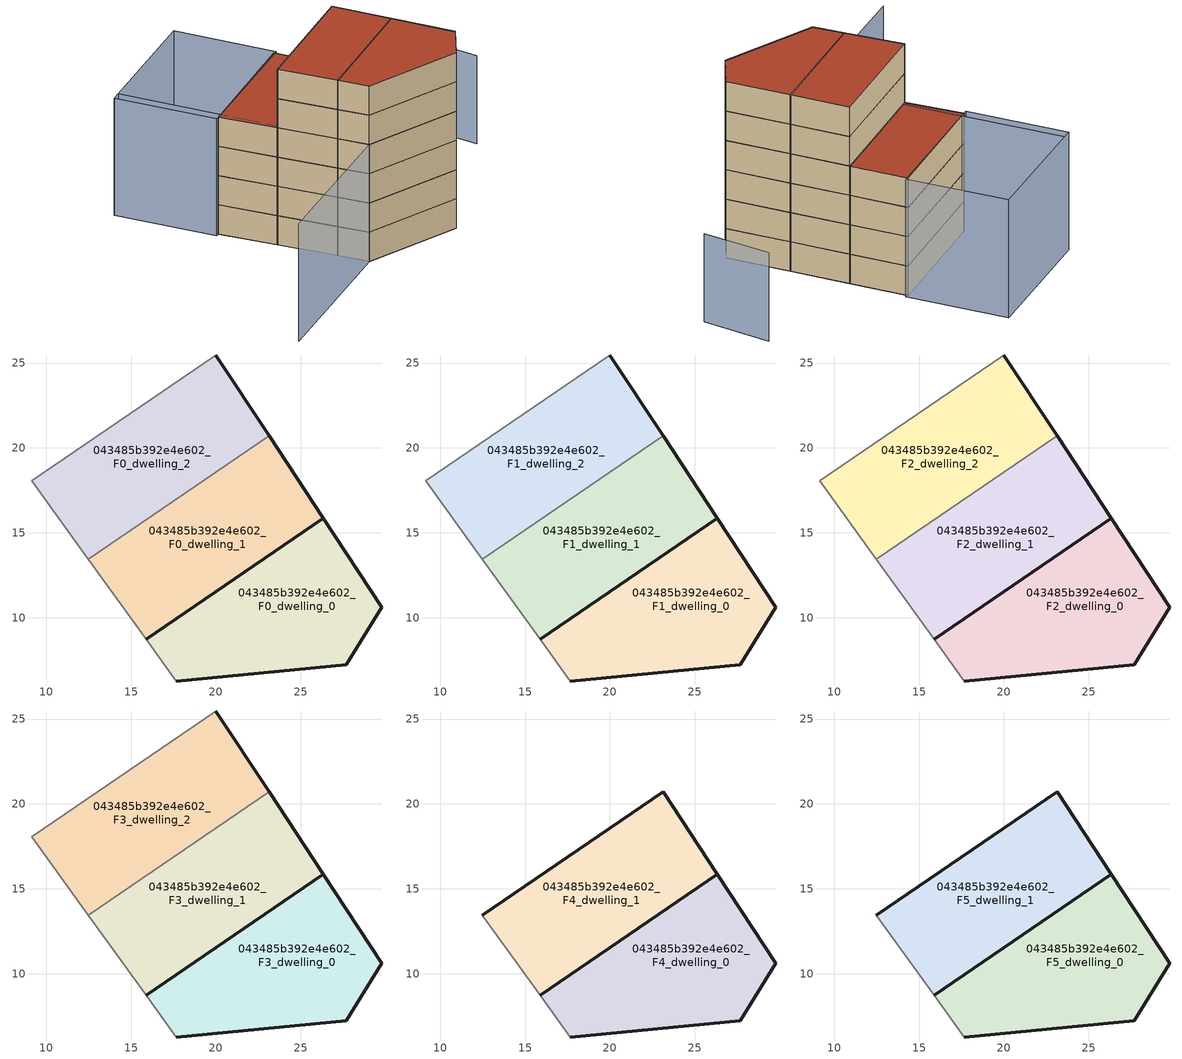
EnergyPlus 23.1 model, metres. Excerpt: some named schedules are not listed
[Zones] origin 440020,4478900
043485b392e4e602_F0_dwelling_0
 floor ground (EU_floor_Construction): 27.67,7.24 29.77,10.62 26.33,15.86 15.9,8.73 17.67,6.28 z0
 wall outside (EU_wall_Construction): 26.33,15.86 29.77,10.62 27.67,7.24 17.67,6.28 / 15.9,8.73 26.32,15.86 z0:3
 wall adiabatic (EU_wall_Construction): 17.67,6.28 15.9,8.73 z0:3
043485b392e4e602_F0_dwelling_1
 floor ground (EU_floor_Construction): 26.33,15.86 23.13,20.72 12.48,13.44 15.9,8.73 z0
 wall outside (EU_wall_Construction): 23.13,20.72 26.33,15.86 / 26.32,15.86 15.9,8.73 z0:3
 wall adiabatic (EU_wall_Construction): 15.9,8.73 12.48,13.44 z0:3
 wall to 043485b392e4e602_F0_dwelling_2 (EU_wall_Construction): 12.48,13.44 23.13,20.72 z0:3
043485b392e4e602_F0_dwelling_2
 floor ground (EU_floor_Construction): 23.13,20.72 19.99,25.48 9.14,18.06 12.48,13.44 z0
 wall outside (EU_wall_Construction): 19.99,25.48 23.13,20.72 z0:3
 wall adiabatic (EU_wall_Construction): 12.48,13.44 9.14,18.06 19.99,25.48 z0:3
043485b392e4e602_F1_dwelling_0
 floor to 043485b392e4e602_F0_dwelling_0 (EU_floor_Construction): 27.67,7.24 29.77,10.62 26.32,15.86 15.9,8.73 17.67,6.28 z3
 wall outside (EU_wall_Construction): 26.33,15.86 29.77,10.62 27.67,7.24 17.67,6.28 / 15.9,8.73 26.32,15.86 z3:6
 wall adiabatic (EU_wall_Construction): 17.67,6.28 15.9,8.73 z3:6
043485b392e4e602_F1_dwelling_1
 floor to 043485b392e4e602_F0_dwelling_1 (EU_floor_Construction): 26.32,15.86 23.13,20.72 12.48,13.44 15.9,8.73 z3
 wall outside (EU_wall_Construction): 23.13,20.72 26.33,15.86 / 26.32,15.86 15.9,8.73 z3:6
 wall adiabatic (EU_wall_Construction): 15.9,8.73 12.48,13.44 z3:6
 wall to 043485b392e4e602_F1_dwelling_2 (EU_wall_Construction): 12.48,13.44 23.13,20.72 z3:6
043485b392e4e602_F1_dwelling_2
 floor to 043485b392e4e602_F0_dwelling_2 (EU_floor_Construction): 23.13,20.72 19.99,25.48 9.14,18.06 12.48,13.44 z3
 wall outside (EU_wall_Construction): 19.99,25.48 23.13,20.72 z3:6
 wall adiabatic (EU_wall_Construction): 12.48,13.44 9.14,18.06 19.99,25.48 z3:6
043485b392e4e602_F2_dwelling_0
 floor to 043485b392e4e602_F1_dwelling_0 (EU_floor_Construction): 27.67,7.24 29.77,10.62 26.32,15.86 15.9,8.73 17.67,6.28 z6
 wall outside (EU_wall_Construction): 26.33,15.86 29.77,10.62 27.67,7.24 17.67,6.28 / 15.9,8.73 26.32,15.86 z6:9
 wall adiabatic (EU_wall_Construction): 17.67,6.28 15.9,8.73 z6:9
043485b392e4e602_F2_dwelling_1
 floor to 043485b392e4e602_F1_dwelling_1 (EU_floor_Construction): 26.32,15.86 23.13,20.72 12.48,13.44 15.9,8.73 z6
 wall outside (EU_wall_Construction): 23.13,20.72 26.33,15.86 / 26.32,15.86 15.9,8.73 z6:9
 wall adiabatic (EU_wall_Construction): 15.9,8.73 12.48,13.44 z6:9
 wall to 043485b392e4e602_F2_dwelling_2 (EU_wall_Construction): 12.48,13.44 23.13,20.72 z6:9
043485b392e4e602_F2_dwelling_2
 floor to 043485b392e4e602_F1_dwelling_2 (EU_floor_Construction): 23.13,20.72 19.99,25.48 9.14,18.06 12.48,13.44 z6
 wall outside (EU_wall_Construction): 19.99,25.48 23.13,20.72 z6:9
 wall adiabatic (EU_wall_Construction): 12.48,13.44 9.14,18.06 19.99,25.48 z6:9
043485b392e4e602_F3_dwelling_0
 floor to 043485b392e4e602_F2_dwelling_0 (EU_floor_Construction): 27.67,7.24 29.77,10.62 26.32,15.86 15.9,8.73 17.67,6.28 z9
 wall outside (EU_wall_Construction): 26.33,15.86 29.77,10.62 27.67,7.24 17.67,6.28 / 15.9,8.73 26.32,15.86 z9:12
 wall adiabatic (EU_wall_Construction): 17.67,6.28 15.9,8.73 z9:12
043485b392e4e602_F3_dwelling_1
 floor to 043485b392e4e602_F2_dwelling_1 (EU_floor_Construction): 26.32,15.86 23.13,20.72 12.48,13.44 15.9,8.73 z9
 wall outside (EU_wall_Construction): 23.13,20.72 26.33,15.86 / 26.32,15.86 15.9,8.73 z9:12
 wall adiabatic (EU_wall_Construction): 15.9,8.73 12.48,13.44 z9:12
 wall to 043485b392e4e602_F3_dwelling_2 (EU_wall_Construction): 12.48,13.44 23.13,20.72 z9:12
043485b392e4e602_F3_dwelling_2
 floor to 043485b392e4e602_F2_dwelling_2 (EU_floor_Construction): 23.13,20.72 19.99,25.48 9.14,18.06 12.48,13.44 z9
 wall outside (EU_wall_Construction): 19.99,25.48 23.13,20.72 z9:12
 wall adiabatic (EU_wall_Construction): 12.48,13.44 9.14,18.06 19.99,25.48 z9:12
 roof outside (EU_roof_Construction): 19.99,25.48 23.13,20.72 12.48,13.44 9.14,18.06 z12
043485b392e4e602_F4_dwelling_0
 floor to 043485b392e4e602_F3_dwelling_0 (EU_floor_Construction): 27.67,7.24 29.77,10.62 26.32,15.86 15.9,8.73 17.67,6.28 z12
 wall outside (EU_wall_Construction): 26.33,15.86 29.77,10.62 27.67,7.24 17.67,6.28 / 15.9,8.73 26.32,15.86 z12:15
 wall adiabatic (EU_wall_Construction): 17.67,6.28 15.9,8.73 z12:15
043485b392e4e602_F4_dwelling_1
 floor to 043485b392e4e602_F3_dwelling_1 (EU_floor_Construction): 26.32,15.86 23.13,20.72 12.48,13.44 15.9,8.73 z12
 wall outside (EU_wall_Construction): 12.48,13.44 23.13,20.72 26.33,15.86 / 26.32,15.86 15.9,8.73 z12:15
 wall adiabatic (EU_wall_Construction): 15.9,8.73 12.48,13.44 z12:15
043485b392e4e602_F5_dwelling_0
 floor to 043485b392e4e602_F4_dwelling_0 (EU_floor_Construction): 27.67,7.24 29.77,10.62 26.32,15.86 15.9,8.73 17.67,6.28 z15
 wall outside (EU_wall_Construction): 26.33,15.86 29.77,10.62 27.67,7.24 17.67,6.28 / 15.9,8.73 26.32,15.86 z15:18
 wall adiabatic (EU_wall_Construction): 17.67,6.28 15.9,8.73 z15:18
 roof outside (EU_roof_Construction): 26.33,15.86 29.77,10.62 27.67,7.24 17.67,6.28 15.9,8.73 z18
043485b392e4e602_F5_dwelling_1
 floor to 043485b392e4e602_F4_dwelling_1 (EU_floor_Construction): 26.32,15.86 23.13,20.72 12.48,13.44 15.9,8.73 z15
 wall outside (EU_wall_Construction): 12.48,13.44 23.13,20.72 26.33,15.86 / 26.32,15.86 15.9,8.73 z15:18
 wall adiabatic (EU_wall_Construction): 15.9,8.73 12.48,13.44 z15:18
 roof outside (EU_roof_Construction): 23.13,20.72 26.33,15.86 15.9,8.73 12.48,13.44 z18
shading: 4.03,26.71 17.67,6.28 / 17.67,6.28 4.17,-2.74 / 3.27,26.2 14.73,33.83 / 14.73,33.83 20.29,25.49 / 20.29,25.49 8.83,17.85 / 8.83,17.85 3.27,26.2 z0:12; 37.98,19.54 35.1,25.72 z0:9
[Building]
EU S2 Campaign: North Axis=0; Terrain=City; Solar Distribution=FullExterior
[Site:Location]
Madrid: Latitude=40.5; Longitude=-3.5; Time Zone=1; Elevation=609
[SizingPeriod:WeatherFileDays]
AnnualSizingPeriod: Begin Month=1; Begin Day of Month=1; End Month=12; End Day of Month=31; Day of Week for Start Day=Monday; Use Weather File Daylight Saving Period=No; Use Weather File Rain and Snow Indicators=No
[MATERIAL]
EU_InternalMass_Material: Roughness=MediumRough; Thickness=0.1; Conductivity=1; Density=1800; Specific Heat=900; Thermal Absorptance=0.9; Solar Absorptance=0.7; Visible Absorptance=0.7
[MATERIAL:NOMASS] Roughness=MediumRough; Thermal Absorptance=0.9; Solar Absorptance=0.7; Visible Absorptance=0.7
Name | Thermal Resistance
EU_wall_NoMass | 0.609216
EU_roof_NoMass | 0.513268
EU_floor_NoMass | 0.568163
[CONSTRUCTION]
EU_wall_Construction: EU_wall_NoMass
EU_roof_Construction: EU_roof_NoMass
EU_floor_Construction: EU_floor_NoMass
EU_InternalMass_Construction: EU_InternalMass_Material
[ZONE] Type=1; Multiplier=1; Ceiling Height=autocalculate; Floor Area=autocalculate; Part of Total Floor Area=Yes
Name | Volume
043485b392e4e602_F0_dwelling_0; 043485b392e4e602_F1_dwelling_0; 043485b392e4e602_F2_dwelling_0; 043485b392e4e602_F3_dwelling_0; 043485b392e4e602_F4_dwelling_0; 043485b392e4e602_F5_dwelling_0 | 222.518
043485b392e4e602_F0_dwelling_1 | 222.532
043485b392e4e602_F1_dwelling_1; 043485b392e4e602_F2_dwelling_1; 043485b392e4e602_F3_dwelling_1; 043485b392e4e602_F4_dwelling_1; 043485b392e4e602_F5_dwelling_1 | 222.533
043485b392e4e602_F0_dwelling_2; 043485b392e4e602_F1_dwelling_2; 043485b392e4e602_F2_dwelling_2; 043485b392e4e602_F3_dwelling_2 | 222.53
[INTERNALMASS] Construction=EU_InternalMass_Construction
Name | Zone or ZoneList | Surface Area
043485b392e4e602_F0_dwelling_0_EU_InternalMass | 043485b392e4e602_F0_dwelling_0 | 74.1725
043485b392e4e602_F0_dwelling_1_EU_InternalMass | 043485b392e4e602_F0_dwelling_1 | 74.1777
043485b392e4e602_F0_dwelling_2_EU_InternalMass | 043485b392e4e602_F0_dwelling_2 | 74.1767
043485b392e4e602_F1_dwelling_0_EU_InternalMass | 043485b392e4e602_F1_dwelling_0 | 74.1725
043485b392e4e602_F1_dwelling_1_EU_InternalMass | 043485b392e4e602_F1_dwelling_1 | 74.1777
043485b392e4e602_F1_dwelling_2_EU_InternalMass | 043485b392e4e602_F1_dwelling_2 | 74.1767
043485b392e4e602_F2_dwelling_0_EU_InternalMass | 043485b392e4e602_F2_dwelling_0 | 74.1725
043485b392e4e602_F2_dwelling_1_EU_InternalMass | 043485b392e4e602_F2_dwelling_1 | 74.1777
043485b392e4e602_F2_dwelling_2_EU_InternalMass | 043485b392e4e602_F2_dwelling_2 | 74.1767
043485b392e4e602_F3_dwelling_0_EU_InternalMass | 043485b392e4e602_F3_dwelling_0 | 74.1725
043485b392e4e602_F3_dwelling_1_EU_InternalMass | 043485b392e4e602_F3_dwelling_1 | 74.1777
043485b392e4e602_F3_dwelling_2_EU_InternalMass | 043485b392e4e602_F3_dwelling_2 | 74.1767
043485b392e4e602_F4_dwelling_0_EU_InternalMass | 043485b392e4e602_F4_dwelling_0 | 111.266
043485b392e4e602_F4_dwelling_1_EU_InternalMass | 043485b392e4e602_F4_dwelling_1 | 111.262
043485b392e4e602_F5_dwelling_0_EU_InternalMass | 043485b392e4e602_F5_dwelling_0 | 111.266
043485b392e4e602_F5_dwelling_1_EU_InternalMass | 043485b392e4e602_F5_dwelling_1 | 111.262
[OTHEREQUIPMENT] Fuel Type=Electricity; Design Level Calculation Method=Watts/Area; Power per Zone Floor Area=1; Fraction Latent=0; Fraction Radiant=0; Fraction Lost=0; Carbon Dioxide Generation Rate=0; EndUse Subcategory=EU_Step8_InternalGains
Name | Zone or ZoneList or Space or SpaceList | Schedule
EU_Step8_InternalGain_043485b392e4e602_F0_dwelling_0_f000 | 043485b392e4e602_F0_dwelling_0 | EU_Step8_GainSchedule_043485b392e4e602_F0_dwelling_0_f000
EU_Step8_InternalGain_043485b392e4e602_F0_dwelling_1_f000 | 043485b392e4e602_F0_dwelling_1 | EU_Step8_GainSchedule_043485b392e4e602_F0_dwelling_1_f000
EU_Step8_InternalGain_043485b392e4e602_F0_dwelling_2_f000 | 043485b392e4e602_F0_dwelling_2 | EU_Step8_GainSchedule_043485b392e4e602_F0_dwelling_2_f000
EU_Step8_InternalGain_043485b392e4e602_F1_dwelling_0_f000 | 043485b392e4e602_F1_dwelling_0 | EU_Step8_GainSchedule_043485b392e4e602_F1_dwelling_0_f000
EU_Step8_InternalGain_043485b392e4e602_F1_dwelling_1_f000 | 043485b392e4e602_F1_dwelling_1 | EU_Step8_GainSchedule_043485b392e4e602_F1_dwelling_1_f000
EU_Step8_InternalGain_043485b392e4e602_F1_dwelling_2_f000 | 043485b392e4e602_F1_dwelling_2 | EU_Step8_GainSchedule_043485b392e4e602_F1_dwelling_2_f000
EU_Step8_InternalGain_043485b392e4e602_F2_dwelling_0_f000 | 043485b392e4e602_F2_dwelling_0 | EU_Step8_GainSchedule_043485b392e4e602_F2_dwelling_0_f000
EU_Step8_InternalGain_043485b392e4e602_F2_dwelling_1_f000 | 043485b392e4e602_F2_dwelling_1 | EU_Step8_GainSchedule_043485b392e4e602_F2_dwelling_1_f000
EU_Step8_InternalGain_043485b392e4e602_F2_dwelling_2_f000 | 043485b392e4e602_F2_dwelling_2 | EU_Step8_GainSchedule_043485b392e4e602_F2_dwelling_2_f000
EU_Step8_InternalGain_043485b392e4e602_F3_dwelling_0_f000 | 043485b392e4e602_F3_dwelling_0 | EU_Step8_GainSchedule_043485b392e4e602_F3_dwelling_0_f000
EU_Step8_InternalGain_043485b392e4e602_F3_dwelling_1_f000 | 043485b392e4e602_F3_dwelling_1 | EU_Step8_GainSchedule_043485b392e4e602_F3_dwelling_1_f000
EU_Step8_InternalGain_043485b392e4e602_F3_dwelling_2_f000 | 043485b392e4e602_F3_dwelling_2 | EU_Step8_GainSchedule_043485b392e4e602_F3_dwelling_2_f000
EU_Step8_InternalGain_043485b392e4e602_F4_dwelling_0_f000 | 043485b392e4e602_F4_dwelling_0 | EU_Step8_GainSchedule_043485b392e4e602_F4_dwelling_0_f000
EU_Step8_InternalGain_043485b392e4e602_F4_dwelling_1_f000 | 043485b392e4e602_F4_dwelling_1 | EU_Step8_GainSchedule_043485b392e4e602_F4_dwelling_1_f000
EU_Step8_InternalGain_043485b392e4e602_F5_dwelling_0_f000 | 043485b392e4e602_F5_dwelling_0 | EU_Step8_GainSchedule_043485b392e4e602_F5_dwelling_0_f000
EU_Step8_InternalGain_043485b392e4e602_F5_dwelling_1_f000 | 043485b392e4e602_F5_dwelling_1 | EU_Step8_GainSchedule_043485b392e4e602_F5_dwelling_1_f000
[ZONEVENTILATION:DESIGNFLOWRATE] Schedule=EU_AlwaysOn; Design Flow Rate Calculation Method=AirChanges/Hour; Air Changes per Hour=0.752966; Ventilation Type=Natural; Fan Pressure Rise=0; Fan Total Efficiency=1; Constant Term Coefficient=1; Temperature Term Coefficient=0; Velocity Term Coefficient=0; Velocity Squared Term Coefficient=0; Minimum Indoor Temperature=-100; Maximum Indoor Temperature=100; Delta Temperature=-100; Minimum Outdoor Temperature=-100; Maximum Outdoor Temperature=100; Maximum Wind Speed=40
Name | Zone or ZoneList or Space or SpaceList
EU_ConstantAir_043485b392e4e602_F0_dwelling_0 | 043485b392e4e602_F0_dwelling_0
EU_ConstantAir_043485b392e4e602_F0_dwelling_1 | 043485b392e4e602_F0_dwelling_1
EU_ConstantAir_043485b392e4e602_F0_dwelling_2 | 043485b392e4e602_F0_dwelling_2
EU_ConstantAir_043485b392e4e602_F1_dwelling_0 | 043485b392e4e602_F1_dwelling_0
EU_ConstantAir_043485b392e4e602_F1_dwelling_1 | 043485b392e4e602_F1_dwelling_1
EU_ConstantAir_043485b392e4e602_F1_dwelling_2 | 043485b392e4e602_F1_dwelling_2
EU_ConstantAir_043485b392e4e602_F2_dwelling_0 | 043485b392e4e602_F2_dwelling_0
EU_ConstantAir_043485b392e4e602_F2_dwelling_1 | 043485b392e4e602_F2_dwelling_1
EU_ConstantAir_043485b392e4e602_F2_dwelling_2 | 043485b392e4e602_F2_dwelling_2
EU_ConstantAir_043485b392e4e602_F3_dwelling_0 | 043485b392e4e602_F3_dwelling_0
EU_ConstantAir_043485b392e4e602_F3_dwelling_1 | 043485b392e4e602_F3_dwelling_1
EU_ConstantAir_043485b392e4e602_F3_dwelling_2 | 043485b392e4e602_F3_dwelling_2
EU_ConstantAir_043485b392e4e602_F4_dwelling_0 | 043485b392e4e602_F4_dwelling_0
EU_ConstantAir_043485b392e4e602_F4_dwelling_1 | 043485b392e4e602_F4_dwelling_1
EU_ConstantAir_043485b392e4e602_F5_dwelling_0 | 043485b392e4e602_F5_dwelling_0
EU_ConstantAir_043485b392e4e602_F5_dwelling_1 | 043485b392e4e602_F5_dwelling_1
[HVACTEMPLATE:THERMOSTAT] Constant Heating Setpoint=20; Constant Cooling Setpoint=50
EU_HeatOnly_043485b392e4e602_F0_dwelling_0; EU_HeatOnly_043485b392e4e602_F0_dwelling_1; EU_HeatOnly_043485b392e4e602_F0_dwelling_2; EU_HeatOnly_043485b392e4e602_F1_dwelling_0; EU_HeatOnly_043485b392e4e602_F1_dwelling_1; EU_HeatOnly_043485b392e4e602_F1_dwelling_2; EU_HeatOnly_043485b392e4e602_F2_dwelling_0; EU_HeatOnly_043485b392e4e602_F2_dwelling_1; EU_HeatOnly_043485b392e4e602_F2_dwelling_2; EU_HeatOnly_043485b392e4e602_F3_dwelling_0; EU_HeatOnly_043485b392e4e602_F3_dwelling_1; EU_HeatOnly_043485b392e4e602_F3_dwelling_2; EU_HeatOnly_043485b392e4e602_F4_dwelling_0; EU_HeatOnly_043485b392e4e602_F4_dwelling_1; EU_HeatOnly_043485b392e4e602_F5_dwelling_0; EU_HeatOnly_043485b392e4e602_F5_dwelling_1
[HVACTEMPLATE:ZONE:IDEALLOADSAIRSYSTEM] System Availability Schedule=EU_AlwaysOn; Maximum Heating Supply Air Temperature=50; Minimum Cooling Supply Air Temperature=13; Maximum Heating Supply Air Humidity Ratio=0.0156; Minimum Cooling Supply Air Humidity Ratio=0.0077; Heating Limit=NoLimit; Cooling Limit=NoLimit; Heating Availability Schedule=EU_AlwaysOn; Cooling Availability Schedule=EU_CoolingOff; Dehumidification Control Type=ConstantSensibleHeatRatio; Cooling Sensible Heat Ratio=0.7; Dehumidification Setpoint=60; Humidification Control Type=None; Humidification Setpoint=30; Outdoor Air Method=None; Outdoor Air Flow Rate per Person=0.00944; Outdoor Air Flow Rate per Zone Floor Area=0; Outdoor Air Flow Rate per Zone=0; Demand Controlled Ventilation Type=None; Outdoor Air Economizer Type=NoEconomizer; Heat Recovery Type=None; Sensible Heat Recovery Effectiveness=0.7; Latent Heat Recovery Effectiveness=0.65
Name | Template Thermostat
043485b392e4e602_F0_dwelling_0 | EU_HeatOnly_043485b392e4e602_F0_dwelling_0
043485b392e4e602_F0_dwelling_1 | EU_HeatOnly_043485b392e4e602_F0_dwelling_1
043485b392e4e602_F0_dwelling_2 | EU_HeatOnly_043485b392e4e602_F0_dwelling_2
043485b392e4e602_F1_dwelling_0 | EU_HeatOnly_043485b392e4e602_F1_dwelling_0
043485b392e4e602_F1_dwelling_1 | EU_HeatOnly_043485b392e4e602_F1_dwelling_1
043485b392e4e602_F1_dwelling_2 | EU_HeatOnly_043485b392e4e602_F1_dwelling_2
043485b392e4e602_F2_dwelling_0 | EU_HeatOnly_043485b392e4e602_F2_dwelling_0
043485b392e4e602_F2_dwelling_1 | EU_HeatOnly_043485b392e4e602_F2_dwelling_1
043485b392e4e602_F2_dwelling_2 | EU_HeatOnly_043485b392e4e602_F2_dwelling_2
043485b392e4e602_F3_dwelling_0 | EU_HeatOnly_043485b392e4e602_F3_dwelling_0
043485b392e4e602_F3_dwelling_1 | EU_HeatOnly_043485b392e4e602_F3_dwelling_1
043485b392e4e602_F3_dwelling_2 | EU_HeatOnly_043485b392e4e602_F3_dwelling_2
043485b392e4e602_F4_dwelling_0 | EU_HeatOnly_043485b392e4e602_F4_dwelling_0
043485b392e4e602_F4_dwelling_1 | EU_HeatOnly_043485b392e4e602_F4_dwelling_1
043485b392e4e602_F5_dwelling_0 | EU_HeatOnly_043485b392e4e602_F5_dwelling_0
043485b392e4e602_F5_dwelling_1 | EU_HeatOnly_043485b392e4e602_F5_dwelling_1
[SIZING:ZONE] Zone Cooling Design Supply Air Temperature Input Method=SupplyAirTemperature; Zone Cooling Design Supply Air Temperature=13; Zone Heating Design Supply Air Temperature Input Method=SupplyAirTemperature; Zone Heating Design Supply Air Temperature=50; Zone Cooling Design Supply Air Humidity Ratio=0.008; Zone Heating Design Supply Air Humidity Ratio=0.008; Cooling Design Air Flow Method=DesignDay; Cooling Design Air Flow Rate=0; Cooling Minimum Air Flow per Zone Floor Area=0.000762; Cooling Minimum Air Flow=0; Cooling Minimum Air Flow Fraction=0.2; Heating Design Air Flow Method=DesignDay; Heating Design Air Flow Rate=0; Heating Maximum Air Flow per Zone Floor Area=0.002032; Heating Maximum Air Flow=0.141576; Heating Maximum Air Flow Fraction=0.3; Account for Dedicated Outdoor Air System=No; Dedicated Outdoor Air System Control Strategy=NeutralSupplyAir; Dedicated Outdoor Air Low Setpoint Temperature for Design=autosize; Dedicated Outdoor Air High Setpoint Temperature for Design=autosize; Zone Load Sizing Method=Sensible Load Only No Latent Load; Zone Latent Cooling Design Supply Air Humidity Ratio Input Method=HumidityRatioDifference; Zone Cooling Design Supply Air Humidity Ratio Difference=0.005; Zone Latent Heating Design Supply Air Humidity Ratio Input Method=HumidityRatioDifference; Zone Humidification Design Supply Air Humidity Ratio Difference=0.005
043485b392e4e602_F0_dwelling_0; 043485b392e4e602_F0_dwelling_1; 043485b392e4e602_F0_dwelling_2; 043485b392e4e602_F1_dwelling_0; 043485b392e4e602_F1_dwelling_1; 043485b392e4e602_F1_dwelling_2; 043485b392e4e602_F2_dwelling_0; 043485b392e4e602_F2_dwelling_1; 043485b392e4e602_F2_dwelling_2; 043485b392e4e602_F3_dwelling_0; 043485b392e4e602_F3_dwelling_1; 043485b392e4e602_F3_dwelling_2; 043485b392e4e602_F4_dwelling_0; 043485b392e4e602_F4_dwelling_1; 043485b392e4e602_F5_dwelling_0; 043485b392e4e602_F5_dwelling_1
